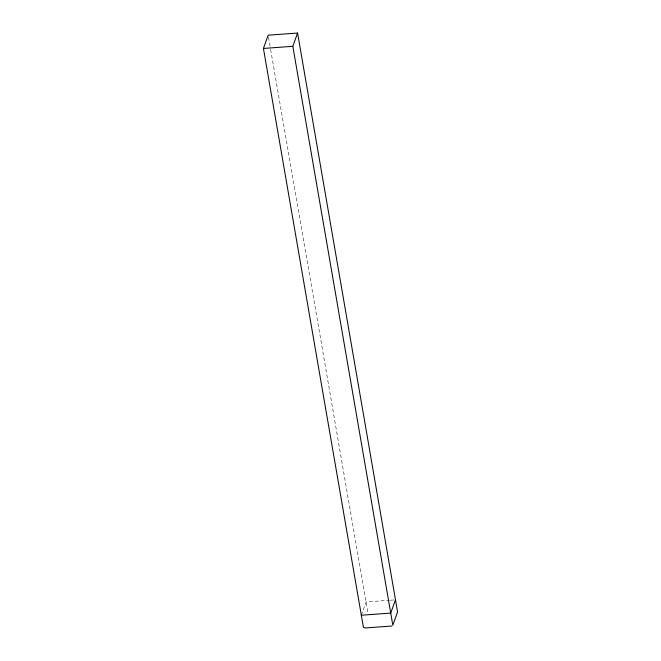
<?xml version="1.0" encoding="UTF-8"?>
<svg xmlns="http://www.w3.org/2000/svg" width="661" height="661" viewBox="0 0 661 661"><rect width="100%" height="100%" fill="white"/><g stroke="black" fill="none" stroke-linecap="round" stroke-linejoin="round"><path stroke-width="0.5" stroke-dasharray="3.31 2.48" d="M361.327 615.226L366.07 601.964L389.395 600.271M390.403 600.196L395.476 599.824M268.523 37.223L270.456 48.418M270.63 49.435L367.995 613.094"/><path stroke-width="0.99" d="M391.824 626.025L365.359 627.95L363.426 627.372L263.425 48.451L268.176 35.19L297.574 33.05L397.575 611.97L392.824 625.232L292.831 46.311L297.574 33.05M395.476 599.824L390.725 613.086L361.327 615.226M263.425 48.451L292.831 46.311"/></g></svg>
